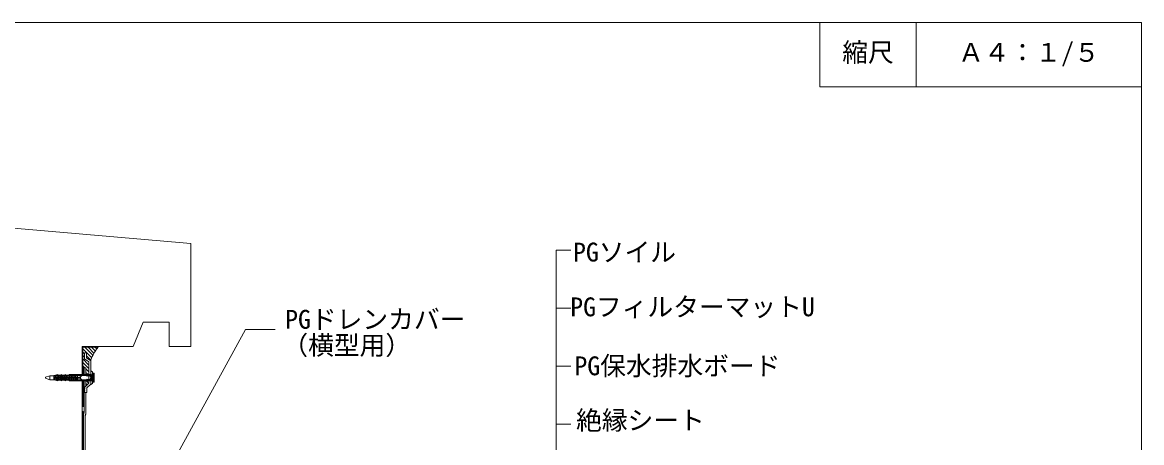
# Model space of a CAD drawing. Units: millimetres, scale not verified. Extents: x -675 to 675, y -471 to 460.
# Drawn here: x -194 to 675, y 134 to 460 of the extents above; entities that cross this region are included whole.
import ezdxf
from ezdxf.enums import TextEntityAlignment as Align

# ---------------------------------------------------------------- set-up
doc = ezdxf.new("R2010")
doc.units = ezdxf.units.MM
doc.header["$LTSCALE"] = 5
for name, color, linetype, lineweight in [('1-2_ハッチング', 4, 'Continuous', 9), ('1-4_リベットルーフ', 3, 'Continuous', 9), ('1-5_ＦＬ鋼板・ディスク', 2, 'Continuous', 9), ('1-6_アンカー類', 7, 'Continuous', 9), ('1-9_下地鋼板', 7, 'Continuous', 9), ('1-A_元図・躯体', 7, 'Continuous', 9), ('1-B_その他', 5, 'Continuous', 9), ('E-0', 7, 'Continuous', 9), ('F-F', 7, 'Continuous', 9)]:
    doc.layers.add(name, color=color, linetype=linetype, lineweight=lineweight)
doc.layers.add('E-E', color=7, linetype='Continuous')
doc.styles.add('ＭＳ ゴシック', font='')
doc.styles.get('ＭＳ ゴシック').set_extended_font_data('MS Gothic')

msp = doc.modelspace()

# ---------------------------------------------------------------- linework, layer by layer
at = {"layer": '1-2_ハッチング'}
for p, q in [((-147.302, 207.642), (-147.302, 191.594)), ((-147.302, 207.642), (-135.426, 207.642)), ((-140.297, 199.539), (-147.302, 206.544)), ((-145.978, 202.568), (-147.302, 203.893)), ((-145.978, 199.916), (-147.302, 201.241)), ((-139.495, 201.389), (-145.748, 207.642)), ((-140.984, 197.574), (-144.478, 201.068)), ((-138.588, 203.133), (-143.096, 207.642)), ((-137.583, 204.78), (-140.445, 207.642)), ((-136.484, 206.332), (-137.793, 207.642)), ((-142.503, 193.791), (-147.302, 198.589)), ((-142.503, 191.138), (-147.302, 195.938)), ((-145.61, 191.594), (-147.302, 193.286)), ((-142.503, 188.487), (-144.802, 190.786)), ((-143.188, 186.52), (-144.802, 188.135)), ((-143.829, 178.444), (-144.802, 179.417)), ((-142.6, 179.609), (-144.515, 181.524))]:
    msp.add_line(p, q, dxfattribs=at)
msp.add_arc((-113.972, 189.23), 28.272, 139.36411, 162.34072, dxfattribs=at)
at = {"layer": '1-4_リベットルーフ'}
for p, q in [((-146.302, 191.594), (-146.302, 185.597)), ((-146.302, 191.594), (-144.802, 191.594)), ((-144.802, 186.52), (-144.802, 191.594)), ((-144.802, 185.597), (-144.802, 185.622)), ((-146.302, 181.524), (-146.302, 156.894)), ((-144.802, 182.322), (-144.802, 182.447)), ((-144.802, 177.522), (-144.802, 181.524)), ((-144.802, 156.571), (-144.802, 172.526)), ((-146.48, 156.07), (-146.625, 155.75)), ((-145.302, 154.603), (-145.302, -70.807)), ((-144.98, 155.746), (-145.125, 155.427))]:
    msp.add_line(p, q, dxfattribs=at)
msp.add_lwpolyline([(-146.802, 154.926), (-146.802, -70.807), (-145.302, -70.807)], dxfattribs=at)
for centre, start, end in [((-148.302, 156.894), 335.661, 0), ((-146.802, 156.571), 335.661, 0), ((-144.802, 154.926), 155.661, 180), ((-143.302, 154.603), 155.661, 180)]:
    msp.add_arc(centre, 2, start, end, dxfattribs=at)
at = {"layer": '1-5_ＦＬ鋼板・ディスク'}
for p, q in [((-144.778, 203.434), (-145.678, 203.434)), ((-144.478, 203.134), (-144.478, 199.549)), ((-141.003, 197.023), (-144.478, 199.549)), ((-141.003, 184.326), (-141.003, 197.023)), ((-141.303, 184.026), (-141.003, 184.326)), ((-141.303, 184.026), (-141.003, 183.726)), ((-141.003, 183.726), (-141.003, 179.056)), ((-146.003, 176.385), (-142.503, 179.701)), ((-146.003, 176.067), (-146.003, 176.385)), ((-145.982, 175.99), (-145.749, 175.602)), ((-145.749, 175.448), (-145.956, 175.103)), ((-145.956, 174.949), (-145.6, 174.356)), ((-145.6, 174.202), (-145.956, 173.606)), ((-144.203, 176.024), (-141.003, 179.056)), ((-144.203, 172.826), (-144.203, 176.024)), ((-145.956, 173.452), (-145.749, 173.107)), ((-145.749, 172.952), (-145.868, 172.753)), ((-145.74, 172.526), (-144.503, 172.526))]:
    msp.add_line(p, q, dxfattribs=at)
msp.add_lwpolyline([(-142.503, 179.701), (-142.503, 196.259), (-145.978, 198.785), (-145.978, 203.134)], dxfattribs=at)
for centre, radius, start, end in [((-145.678, 203.134), 0.3, 90, 180), ((-144.778, 203.134), 0.3, 0, 90), ((-145.853, 176.067), 0.15, 180, 210.964), ((-145.827, 175.026), 0.15, 149.081, 210.964), ((-145.878, 175.525), 0.15, 329.081, 30.964), ((-145.728, 174.279), 0.15, 329.081, 30.964), ((-145.828, 173.529), 0.15, 149.081, 210.964), ((-145.74, 172.676), 0.15, 149.081, 270), ((-145.878, 173.029), 0.15, 329.081, 30.964), ((-144.503, 172.826), 0.3, 270, 0)]:
    msp.add_arc(centre, radius, start, end, dxfattribs=at)
at = {"layer": '1-6_アンカー類'}
for p, q in [((-176.153, 184.522), (-172.753, 185.572)), ((-176.153, 184.522), (-176.153, 183.522)), ((-176.153, 183.522), (-172.753, 182.472)), ((-172.753, 185.572), (-172.753, 182.472)), ((-172.753, 185.572), (-169.753, 185.572)), ((-169.753, 185.686), (-169.653, 185.697)), ((-169.753, 185.686), (-169.753, 182.382)), ((-169.653, 185.697), (-169.206, 182.322)), ((-169.64, 185.597), (-168.753, 185.697)), ((-166.721, 186.52), (-169.503, 185.722)), ((-169.503, 185.722), (-169.503, 182.322)), ((-140.603, 185.722), (-169.503, 185.722)), ((-169.503, 184.275), (-150.434, 184.275)), ((-169.503, 183.769), (-150.434, 183.769)), ((-168.753, 185.697), (-168.306, 182.322)), ((-168.74, 185.597), (-167.853, 185.697)), ((-167.922, 186.176), (-167.922, 184.275)), ((-167.922, 183.769), (-167.922, 181.869)), ((-167.853, 185.697), (-167.403, 182.297)), ((-167.84, 185.597), (-166.953, 185.697)), ((-166.953, 185.697), (-166.503, 182.297)), ((-166.94, 185.597), (-166.053, 185.697)), ((-166.721, 186.52), (-166.722, 186.52)), ((-166.721, 186.52), (-166.721, 185.029)), ((-164.628, 185.897), (-166.721, 185.897)), ((-165.941, 185.029), (-166.721, 185.029)), ((-166.721, 181.524), (-166.721, 183.016)), ((-166.721, 183.016), (-165.941, 183.016)), ((-166.278, 184.275), (-166.278, 183.769)), ((-166.053, 185.697), (-165.603, 182.297)), ((-166.04, 185.597), (-165.153, 185.697)), ((-163.685, 186.52), (-165.941, 185.029)), ((-163.687, 181.525), (-165.941, 183.016)), ((-165.772, 184.275), (-165.772, 183.769)), ((-165.14, 185.597), (-164.253, 185.697)), ((-164.24, 185.597), (-163.453, 185.686)), ((-163.685, 186.52), (-163.687, 186.52)), ((-163.685, 186.52), (-163.685, 185.029)), ((-161.555, 185.897), (-163.685, 185.897)), ((-162.906, 185.029), (-163.685, 185.029)), ((-163.685, 181.524), (-163.685, 183.016)), ((-163.685, 183.016), (-162.906, 183.016)), ((-163.34, 185.597), (-162.453, 185.697)), ((-160.586, 186.52), (-162.906, 185.029)), ((-160.586, 181.524), (-162.906, 183.016)), ((-162.44, 185.597), (-161.553, 185.697)), ((-160.653, 185.697), (-161.54, 185.597)), ((-160.653, 185.697), (-160.206, 182.322)), ((-160.64, 185.597), (-159.753, 185.697)), ((-160.586, 186.52), (-160.588, 186.52)), ((-160.586, 186.52), (-160.586, 185.029)), ((-158.457, 185.897), (-160.586, 185.897)), ((-159.807, 185.029), (-160.586, 185.029)), ((-160.586, 181.524), (-160.586, 183.016)), ((-160.586, 183.016), (-159.807, 183.016)), ((-157.489, 186.52), (-159.807, 185.029)), ((-157.489, 181.525), (-159.807, 183.016)), ((-159.753, 185.697), (-159.306, 182.322)), ((-159.74, 185.597), (-158.853, 185.697)), ((-158.853, 185.697), (-158.406, 182.322)), ((-157.953, 185.697), (-158.84, 185.597)), ((-157.953, 185.697), (-157.506, 182.322)), ((-157.053, 185.697), (-157.94, 185.597)), ((-157.488, 186.52), (-157.489, 186.52)), ((-141.003, 186.52), (-157.488, 186.52)), ((-157.488, 186.52), (-157.488, 184.275)), ((-157.488, 181.524), (-157.488, 183.769)), ((-157.053, 185.697), (-156.606, 182.322)), ((-157.04, 185.597), (-156.153, 185.697)), ((-156.153, 185.697), (-155.706, 182.322)), ((-156.14, 185.597), (-155.253, 185.697)), ((-155.253, 185.697), (-154.806, 182.322)), ((-154.353, 185.697), (-155.24, 185.597)), ((-154.389, 186.52), (-154.391, 186.52)), ((-154.353, 185.697), (-153.906, 182.322)), ((-153.453, 185.697), (-154.34, 185.597)), ((-153.453, 185.697), (-153.006, 182.322)), ((-152.553, 185.697), (-153.44, 185.597)), ((-152.553, 185.697), (-152.106, 182.322)), ((-151.653, 185.697), (-152.54, 185.597)), ((-151.653, 185.697), (-151.453, 184.186)), ((-151.453, 185.622), (-141.16, 185.622)), ((-147.503, 185.597), (-147.503, 186.52)), ((-144.503, 185.597), (-147.503, 185.597)), ((-146.803, 185.597), (-146.803, 186.52)), ((-146.303, 185.597), (-146.303, 186.52)), ((-145.803, 185.597), (-145.803, 186.52)), ((-145.303, 185.597), (-145.303, 186.52)), ((-144.803, 185.597), (-144.803, 186.52)), ((-144.503, 186.52), (-144.503, 185.597)), ((-143.103, 186.52), (-143.103, 185.597)), ((-142.578, 185.597), (-143.103, 185.597)), ((-142.603, 185.597), (-142.603, 186.52)), ((-142.103, 185.524), (-142.103, 186.52)), ((-141.603, 185.259), (-141.603, 186.52)), ((-141.603, 181.524), (-141.603, 182.785)), ((-141.003, 189.422), (-139.603, 188.472)), ((-141.003, 189.422), (-141.003, 178.622)), ((-140.953, 182.422), (-140.953, 185.622)), ((-139.053, 187.522), (-140.807, 185.769)), ((-139.603, 186.972), (-140.603, 185.722)), ((-139.603, 188.472), (-139.603, 179.572)), ((-139.053, 187.522), (-139.053, 180.522)), ((-138.453, 187.471), (-138.453, 180.574)), ((-172.753, 182.472), (-169.753, 182.472)), ((-166.722, 181.525), (-169.503, 182.322)), ((-140.603, 182.322), (-169.503, 182.322)), ((-168.306, 182.322), (-169.22, 182.422)), ((-167.406, 182.322), (-168.32, 182.422)), ((-166.506, 182.322), (-167.42, 182.422)), ((-166.721, 181.524), (-166.722, 181.525)), ((-164.628, 182.147), (-166.721, 182.147)), ((-165.606, 182.322), (-166.52, 182.422)), ((-163.685, 181.524), (-163.687, 181.525)), ((-161.555, 182.147), (-163.685, 182.147)), ((-161.12, 182.422), (-160.206, 182.322)), ((-160.586, 181.524), (-160.588, 181.525)), ((-158.457, 182.147), (-160.586, 182.147)), ((-160.22, 182.422), (-159.306, 182.322)), ((-159.32, 182.422), (-158.406, 182.322)), ((-158.42, 182.422), (-157.506, 182.322)), ((-157.52, 182.422), (-156.606, 182.322)), ((-157.488, 181.524), (-157.489, 181.525)), ((-157.488, 181.524), (-141.003, 181.524)), ((-156.62, 182.422), (-155.706, 182.322)), ((-155.72, 182.422), (-154.806, 182.322)), ((-154.82, 182.422), (-153.906, 182.322)), ((-154.389, 181.524), (-154.391, 181.525)), ((-153.92, 182.422), (-153.006, 182.322)), ((-153.02, 182.422), (-152.106, 182.322)), ((-152.12, 182.422), (-151.453, 182.349)), ((-151.453, 182.422), (-141.16, 182.422)), ((-147.503, 182.447), (-144.503, 182.447)), ((-147.503, 181.524), (-147.503, 182.447)), ((-146.803, 181.524), (-146.803, 182.447)), ((-146.303, 181.524), (-146.303, 182.447)), ((-145.803, 181.524), (-145.803, 182.447)), ((-145.303, 181.524), (-145.303, 182.447)), ((-144.803, 181.524), (-144.803, 182.447)), ((-144.503, 182.447), (-144.503, 181.524)), ((-143.103, 182.447), (-142.578, 182.447)), ((-143.103, 182.447), (-143.103, 181.524)), ((-142.603, 181.524), (-142.603, 182.447)), ((-142.103, 181.524), (-142.103, 182.521)), ((-141.003, 178.622), (-139.603, 179.572)), ((-139.053, 180.522), (-140.807, 182.276))]:
    msp.add_line(p, q, dxfattribs=at)
for points in [[(-165.153, 185.697), (-164.706, 182.322), (-165.62, 182.422)], [(-164.253, 185.697), (-163.806, 182.322), (-164.72, 182.422)], [(-163.353, 185.697), (-162.906, 182.322), (-163.456, 182.383), (-163.82, 182.422)], [(-162.453, 185.697), (-162.006, 182.322), (-162.92, 182.422)], [(-161.553, 185.697), (-161.106, 182.322), (-162.02, 182.422)], [(-151.649, 185.671), (-151.453, 185.697), (-151.453, 182.349)], [(-140.603, 185.722), (-140.603, 182.322), (-139.603, 181.072)]]:
    msp.add_lwpolyline(points, dxfattribs=at)
for centre, radius, start, end in [((-150.003, 184.022), 0.5, 210.391, 149.609), ((-147.503, 184.022), 1.575, 90, 270), ((-143.803, 186.189), 0.916, 220.19, 319.81), ((-143.803, 181.856), 0.916, 40.19, 139.81), ((-142.578, 184.022), 1.575, 270, 90), ((-141.16, 186.122), 0.5, 270, 315), ((-139.053, 184.022), 3.5, 80.129, 90), ((-141.16, 181.922), 0.5, 45, 90), ((-139.053, 184.022), 3.5, 270, 279.871)]:
    msp.add_arc(centre, radius, start, end, dxfattribs=at)
at = {"layer": '1-9_下地鋼板'}
msp.add_arc((-113.972, 189.23), 28.272, 162.34072, 163.81463, dxfattribs=at)
at = {"layer": '1-A_元図・躯体'}
for p, q in [((-280.964, 307.219), (-63.439, 288.188)), ((-63.302, 288.039), (-63.302, 208.142)), ((-100.302, 227.142), (-108.268, 208.244)), ((-147.802, 208.142), (-108.41, 208.142)), ((-147.802, 208.142), (-147.802, 186.52)), ((-80.302, 208.142), (-63.302, 208.142)), ((-147.802, 181.524), (-147.802, -68.304))]:
    msp.add_line(p, q, dxfattribs=at)
msp.add_lwpolyline([(-100.302, 227.142), (-80.302, 227.142), (-80.302, 208.142)], dxfattribs=at)
for centre, start, end in [((-63.452, 288.039), 0, 85), ((-108.41, 208.292), 270, 341.565)]:
    msp.add_arc(centre, 0.15, start, end, dxfattribs=at)
at = {"layer": '1-B_その他'}
for p, q in [((-146.502, 191.594), (-147.502, 191.594)), ((-147.502, 191.12), (-147.028, 191.594)), ((-147.502, 191.594), (-147.502, 186.52)), ((-147.502, 190.236), (-146.502, 191.236)), ((-146.502, 191.594), (-146.502, 186.52)), ((-147.502, 189.352), (-146.502, 190.352)), ((-147.502, 188.468), (-146.502, 189.468)), ((-147.502, 187.584), (-146.502, 188.584)), ((-147.502, 186.7), (-146.502, 187.7)), ((-146.798, 186.52), (-146.502, 186.816)), ((-147.502, 181.524), (-147.502, 161.594)), ((-147.502, 180.513), (-146.502, 181.513)), ((-147.502, 179.629), (-146.502, 180.629)), ((-147.502, 178.745), (-146.502, 179.745)), ((-147.502, 177.861), (-146.502, 178.861)), ((-147.502, 176.977), (-146.502, 177.977)), ((-147.502, 176.094), (-146.502, 177.094)), ((-147.502, 175.21), (-146.502, 176.21)), ((-147.502, 174.326), (-146.502, 175.326)), ((-147.502, 173.442), (-146.502, 174.442)), ((-146.502, 161.594), (-146.502, 181.524)), ((-147.502, 172.558), (-146.502, 173.558)), ((-147.502, 171.674), (-146.502, 172.674)), ((-147.502, 170.79), (-146.502, 171.79)), ((-147.502, 169.906), (-146.502, 170.906)), ((-147.502, 169.022), (-146.502, 170.022)), ((-147.502, 168.139), (-146.502, 169.139)), ((-147.502, 167.255), (-146.502, 168.255)), ((-147.502, 166.371), (-146.502, 167.371)), ((-147.502, 165.487), (-146.502, 166.487)), ((-147.502, 164.603), (-146.502, 165.603)), ((-147.502, 163.719), (-146.502, 164.719)), ((-147.502, 162.835), (-146.502, 163.835)), ((-147.502, 161.951), (-146.502, 162.951)), ((-147.502, 161.594), (-146.502, 161.594)), ((-146.976, 161.594), (-146.502, 162.068))]:
    msp.add_line(p, q, dxfattribs=at)
at = {"layer": '1-B_その他', "color": 33, "lineweight": 18}
msp.add_line((-147.552, 157.727), (-147.552, -65.807), dxfattribs=at)
msp.add_lwpolyline([(-147.052, -65.807), (-147.052, 157.727), (-147.552, 157.727)], dxfattribs=at)
at = {"layer": 'E-0'}
for p, q in [((220.22, 282.989), (231.767, 282.989)), ((220.22, 282.989), (220.22, -168.382)), ((220.22, 237.989), (231.767, 237.989)), ((-89.808, 95.513), (-20.971, 221.465)), ((-20.971, 221.465), (2.123, 221.465)), ((220.22, 192.989), (231.767, 192.989)), ((220.22, 147.989), (231.767, 147.989))]:
    msp.add_line(p, q, dxfattribs=at)
at = {"layer": 'F-F'}
msp.add_line((500, 460), (500, 410), dxfattribs=at)
for points in [[(-675, 460), (675, 460), (675, -440), (-675, -440)], [(425, 460), (425, 410), (675, 410)]]:
    msp.add_lwpolyline(points, dxfattribs=at)

# ---------------------------------------------------------------- texts
at = {"layer": 'E-0', "style": 'ＭＳ ゴシック'}
for s, p in [('PGソイル', (233.48, 269.864)), ('PGフィルターマットU', (231.298, 227.318)), ('PGドレンカバー', (9.907, 217.637)), ('（横型用）', (7.725, 197.455)), ('PG保水排水ボード', (234.571, 181.5)), ('絶縁シート', (235.798, 139.227))]:
    msp.add_text(s, height=14.66, dxfattribs=at).set_placement(p, align=Align.BOTTOM_LEFT)
at = {"layer": 'E-E', "style": 'ＭＳ ゴシック'}
for s, p in [('縮尺', (442.5, 425)), ('Ａ４：１/５', (532.5, 425))]:
    msp.add_text(s, height=14.66, dxfattribs=at).set_placement(p, align=Align.BOTTOM_LEFT)

doc.saveas('drawing.dxf')
